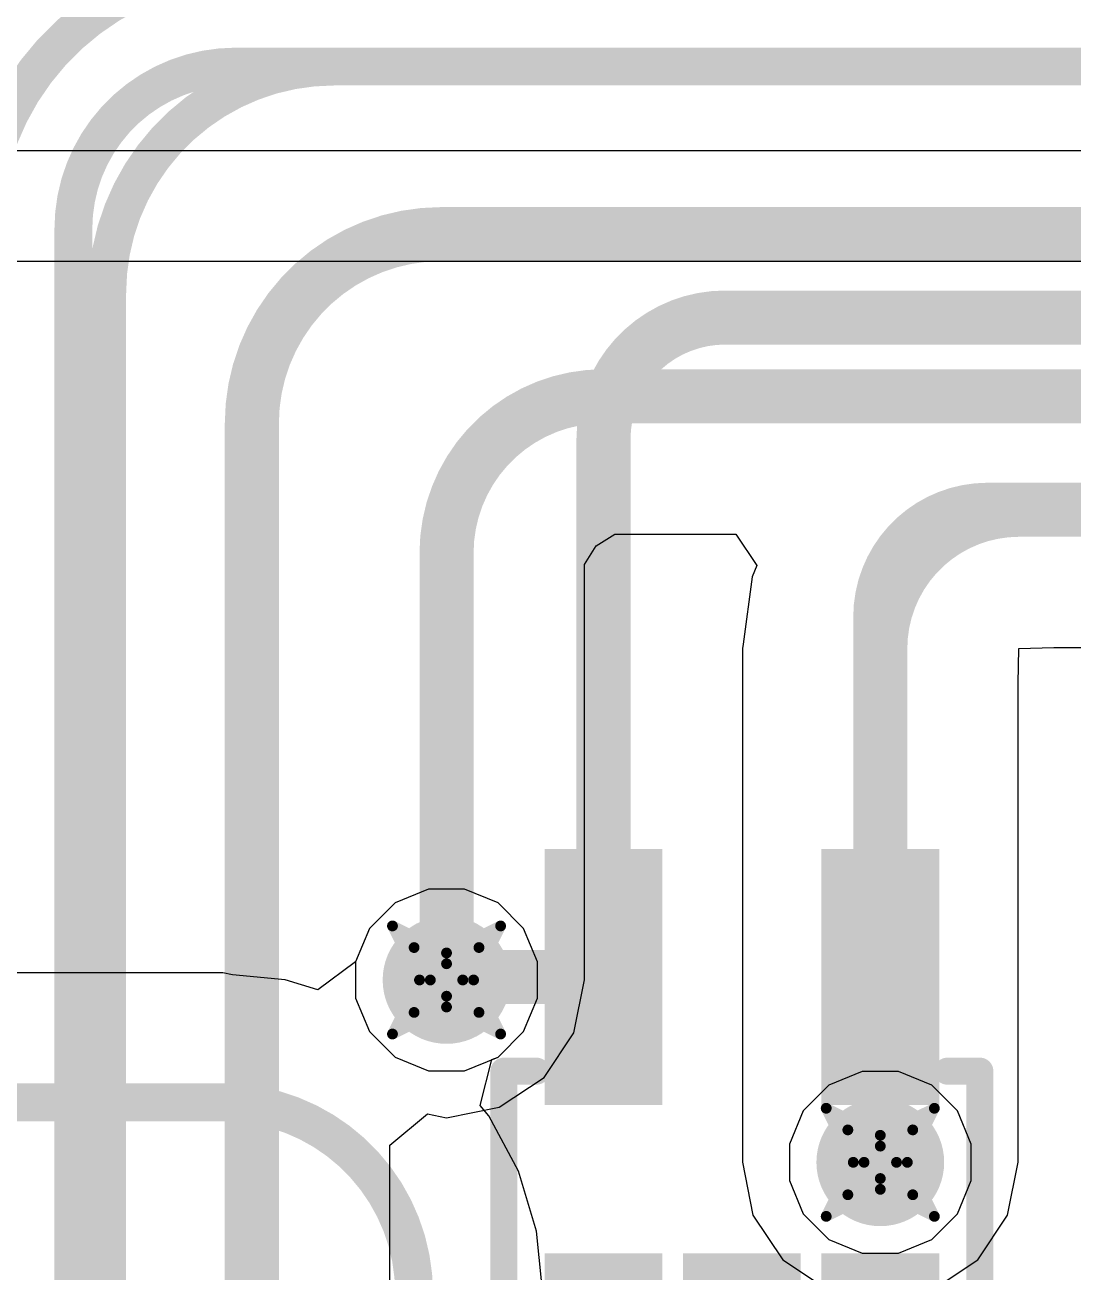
# Model space of a CAD drawing. Header units: inches. Extents: x -2 to 5376, y -4 to 5426.
# Drawn here: x 114.76 to 119.68, y 57.35 to 63.21 of the extents above; entities that cross this region are included whole.
import ezdxf

# ---------------------------------------------------------------- set-up
doc = ezdxf.new("R2010")
doc.units = ezdxf.units.IN
for name, color, linetype in [('Bottom Layer', 5, 'Continuous'), ('Drill Drawing', 1, 'Continuous'), ('Layer 1', 16, 'Continuous'), ('Layer 2', 76, 'Continuous'), ('Top Layer', 1, 'Continuous'), ('Top Overlay', 2, 'Continuous'), ('Top Paste', 8, 'Continuous'), ('Top Solder', 216, 'Continuous'), ('Via Holes', 16, 'Continuous')]:
    doc.layers.add(name, color=color, linetype=linetype)

# ---------------------------------------------------------------- blocks, each defined once
blk = doc.blocks.new('SOT_323_5_262')
at = {"layer": 'Top Layer'}
for points in [[(-1.45, 0.825), (-0.45, 0.825), (-0.45, 0.475), (-1.45, 0.475)], [(0.45, 0.825), (1.45, 0.825), (1.45, 0.475), (0.45, 0.475)], [(-1.45, 0.175), (-0.45, 0.175), (-0.45, -0.175), (-1.45, -0.175)], [(-1.45, -0.475), (-0.45, -0.475), (-0.45, -0.825), (-1.45, -0.825)], [(0.45, -0.475), (1.45, -0.475), (1.45, -0.825), (0.45, -0.825)]]:
    blk.add_hatch(color=1, dxfattribs=at).paths.add_polyline_path(points)
at = {"layer": 'Top Paste'}
for points in [[(-1.45, 0.825), (-0.45, 0.825), (-0.45, 0.475), (-1.45, 0.475)], [(0.45, 0.825), (1.45, 0.825), (1.45, 0.475), (0.45, 0.475)], [(-1.45, 0.175), (-0.45, 0.175), (-0.45, -0.175), (-1.45, -0.175)], [(-1.45, -0.475), (-0.45, -0.475), (-0.45, -0.825), (-1.45, -0.825)], [(0.45, -0.475), (1.45, -0.475), (1.45, -0.825), (0.45, -0.825)]]:
    blk.add_hatch(color=8, dxfattribs=at).paths.add_polyline_path(points)
at = {"layer": 'Top Solder'}
for points in [[(-1.5516, 0.9266), (-0.3484, 0.9266), (-0.3484, 0.3734), (-1.5516, 0.3734)], [(0.3484, 0.9266), (1.5516, 0.9266), (1.5516, 0.3734), (0.3484, 0.3734)], [(-1.5516, 0.2766), (-0.3484, 0.2766), (-0.3484, -0.2766), (-1.5516, -0.2766)], [(-1.5516, -0.3734), (-0.3484, -0.3734), (-0.3484, -0.9266), (-1.5516, -0.9266)], [(0.3484, -0.3734), (1.5516, -0.3734), (1.5516, -0.9266), (0.3484, -0.9266)]]:
    blk.add_hatch(color=216, dxfattribs=at).paths.add_polyline_path(points)
at = {"layer": 'Top Overlay'}
for points in [[(-0.5842, 1.1176, 0.127, 0.127, 0), (0.508, 1.1176, 0.127, 0.127, 0)], [(-0.5842, 1.1176, 0.127, 0.127, 0), (-0.5842, 0.9652, 0.127, 0.127, 0)], [(0.508, 1.1176, 0.127, 0.127, 0), (0.508, 0.9652, 0.127, 0.127, 0)], [(-1.7272, 0.7874, 0.127, 0.127, 0), (-1.7272, 0.5334, 0.127, 0.127, 0)], [(-1.7272, 0.7874, 0.127, 0.127, 0), (-1.6002, 0.6604, 0.127, 0.127, 0)], [(-1.6002, 0.6604, 0.127, 0.127, 0), (-1.7272, 0.5334, 0.127, 0.127, 0)], [(-0.5842, -0.9652, 0.127, 0.127, 0), (-0.5842, -1.1176, 0.127, 0.127, 0)], [(0.508, -0.9652, 0.127, 0.127, 0), (0.508, -1.1176, 0.127, 0.127, 0)], [(-0.5842, -1.1176, 0.127, 0.127, 0), (0.508, -1.1176, 0.127, 0.127, 0)]]:
    blk.add_lwpolyline(points, format="xyseb", dxfattribs=at)
for points in [[(-0.6159, 1.1176, 0.0635, 0.0635, 1), (-0.5524, 1.1176, 0.0635, 0.0635, 1)], [(-0.6159, 1.1176, 0.0635, 0.0635, 1), (-0.5524, 1.1176, 0.0635, 0.0635, 1)], [(0.4763, 1.1176, 0.0635, 0.0635, 1), (0.5398, 1.1176, 0.0635, 0.0635, 1)], [(0.4763, 1.1176, 0.0635, 0.0635, 1), (0.5398, 1.1176, 0.0635, 0.0635, 1)], [(-0.6159, 0.9652, 0.0635, 0.0635, 1), (-0.5524, 0.9652, 0.0635, 0.0635, 1)], [(0.4763, 0.9652, 0.0635, 0.0635, 1), (0.5398, 0.9652, 0.0635, 0.0635, 1)], [(-1.759, 0.7874, 0.0635, 0.0635, 1), (-1.6954, 0.7874, 0.0635, 0.0635, 1)], [(-1.759, 0.7874, 0.0635, 0.0635, 1), (-1.6954, 0.7874, 0.0635, 0.0635, 1)], [(-1.632, 0.6604, 0.0635, 0.0635, 1), (-1.5684, 0.6604, 0.0635, 0.0635, 1)], [(-1.632, 0.6604, 0.0635, 0.0635, 1), (-1.5684, 0.6604, 0.0635, 0.0635, 1)], [(-1.759, 0.5334, 0.0635, 0.0635, 1), (-1.6954, 0.5334, 0.0635, 0.0635, 1)], [(-1.759, 0.5334, 0.0635, 0.0635, 1), (-1.6954, 0.5334, 0.0635, 0.0635, 1)], [(-0.6159, -0.9652, 0.0635, 0.0635, 1), (-0.5524, -0.9652, 0.0635, 0.0635, 1)], [(0.4763, -0.9652, 0.0635, 0.0635, 1), (0.5398, -0.9652, 0.0635, 0.0635, 1)], [(-0.6159, -1.1176, 0.0635, 0.0635, 1), (-0.5524, -1.1176, 0.0635, 0.0635, 1)], [(-0.6159, -1.1176, 0.0635, 0.0635, 1), (-0.5524, -1.1176, 0.0635, 0.0635, 1)], [(0.4763, -1.1176, 0.0635, 0.0635, 1), (0.5398, -1.1176, 0.0635, 0.0635, 1)], [(0.4763, -1.1176, 0.0635, 0.0635, 1), (0.5398, -1.1176, 0.0635, 0.0635, 1)]]:
    blk.add_lwpolyline(points, format="xyseb", close=True, dxfattribs=at)

msp = doc.modelspace()

# ---------------------------------------------------------------- hatches: boundary and pattern name
at = {"layer": 'Bottom Layer'}
h = msp.add_hatch(color=5, dxfattribs=at)
edge = h.paths.add_edge_path()
edge.add_arc((116.7384, 58.7248), 0.3, 0, 360)
h = msp.add_hatch(color=5, dxfattribs=at)
edge = h.paths.add_edge_path()
edge.add_arc((118.7756, 57.8679), 0.3, 0, 360)
at = {"layer": 'Layer 1'}
h = msp.add_hatch(color=16, dxfattribs=at)
edge = h.paths.add_edge_path()
edge.add_arc((116.7384, 58.7248), 0.3, 0, 360)
h = msp.add_hatch(color=16, dxfattribs=at)
edge = h.paths.add_edge_path()
edge.add_arc((118.7756, 57.8679), 0.3, 0, 360)
at = {"layer": 'Layer 2'}
h = msp.add_hatch(color=76, dxfattribs=at)
edge = h.paths.add_edge_path()
edge.add_arc((116.7384, 58.7248), 0.3, 0, 360)
h = msp.add_hatch(color=76, dxfattribs=at)
edge = h.paths.add_edge_path()
edge.add_arc((118.7756, 57.8679), 0.3, 0, 360)
at = {"layer": 'Top Layer'}
h = msp.add_hatch(color=1, dxfattribs=at)
edge = h.paths.add_edge_path()
edge.add_arc((116.7384, 58.7248), 0.3, 0, 360)
h = msp.add_hatch(color=1, dxfattribs=at)
edge = h.paths.add_edge_path()
edge.add_arc((118.7756, 57.8679), 0.3, 0, 360)
at = {"layer": 'Via Holes'}
h = msp.add_hatch(color=7, dxfattribs=at)
edge = h.paths.add_edge_path()
edge.add_arc((116.7384, 58.7248), 0.15, 0, 360)
h = msp.add_hatch(color=7, dxfattribs=at)
edge = h.paths.add_edge_path()
edge.add_arc((118.7756, 57.8679), 0.15, 0, 360)

# ---------------------------------------------------------------- linework, layer by layer
at = {"layer": 'Bottom Layer'}
for p, q in [((117.4408, 60.7656), (117.5292, 60.8206)), ((117.5292, 60.8206), (118.0972, 60.8206)), ((118.0972, 60.8206), (118.196, 60.6727)), ((117.3858, 60.6772), (117.4408, 60.7656)), ((117.3858, 58.7248), (117.3858, 60.6772)), ((118.196, 60.6727), (118.1737, 60.6189)), ((118.1737, 60.6189), (118.1321, 60.303)), ((118.1321, 60.303), (118.1281, 60.2831)), ((118.1281, 60.2831), (118.1281, 57.8679)), ((119.423, 60.1189), (119.427, 60.2831)), ((119.427, 60.2831), (119.5913, 60.2872)), ((119.5913, 60.2872), (128.2255, 60.2872)), ((119.423, 57.8679), (119.423, 60.1189)), ((117.3366, 58.477), (117.3858, 58.7248)), ((117.1962, 58.267), (117.3366, 58.477)), ((116.9862, 58.1266), (117.1962, 58.267)), ((116.4714, 57.9492), (116.6492, 58.0951)), ((116.6492, 58.0951), (116.7384, 58.0774)), ((116.7384, 58.0774), (116.9862, 58.1266)), ((116.4714, 56.4512), (116.4714, 57.9492)), ((118.1281, 57.8679), (118.1774, 57.6202)), ((119.3737, 57.6202), (119.423, 57.8679)), ((118.1774, 57.6202), (118.3178, 57.4101)), ((119.2334, 57.4101), (119.3737, 57.6202)), ((118.3178, 57.4101), (118.5278, 57.2698)), ((119.0233, 57.2698), (119.2334, 57.4101))]:
    msp.add_line(p, q, dxfattribs=at)
for points in [[(114.5539, 62.2299, 0.1778, 0.1778, -0.414214), (115.824, 63.5, 0.1778, 0.1778, 0)], [(115.1448, 61.953, 0.1778, 0.1778, -0.414214), (116.2092, 63.0174, 0.1778, 0.1778, 0)], [(116.2092, 63.0174, 0.1778, 0.1778, 0), (136.4474, 63.0174, 0.1778, 0.1778, 0)], [(115.824, 61.341, 0.254, 0.254, -0.414214), (116.713, 62.23, 0.254, 0.254, 0)], [(116.713, 62.23, 0.254, 0.254, 0), (130.0147, 62.23, 0.254, 0.254, 0)], [(115.1448, 36.4678, 0.1778, 0.1778, 0), (115.1448, 61.953, 0.1778, 0.1778, 0)], [(116.7384, 60.7314, 0.254, 0.254, -0.414214), (117.475, 61.468, 0.254, 0.254, 0)], [(117.475, 61.468, 0.254, 0.254, 0), (128.524, 61.468, 0.254, 0.254, 0)], [(115.824, 56.261, 0.254, 0.254, 0), (115.824, 61.341, 0.254, 0.254, 0)], [(118.7756, 60.2831, 0.254, 0.254, -0.414214), (119.4271, 60.9346, 0.254, 0.254, 0)], [(119.4271, 60.9346, 0.254, 0.254, 0), (128.2954, 60.9346, 0.254, 0.254, 0)], [(116.7384, 58.7248, 0.254, 0.254, 0), (116.7384, 60.7314, 0.254, 0.254, 0)], [(118.7756, 57.8679, 0.254, 0.254, 0), (118.7756, 60.2831, 0.254, 0.254, 0)]]:
    msp.add_lwpolyline(points, format="xyseb", dxfattribs=at)
for points in [[(116.1647, 63.0174, 0.0889, 0.0889, 1), (116.2536, 63.0174, 0.0889, 0.0889, 1)], [(116.1647, 63.0174, 0.0889, 0.0889, 1), (116.2536, 63.0174, 0.0889, 0.0889, 1)], [(116.6495, 62.23, 0.127, 0.127, 1), (116.7765, 62.23, 0.127, 0.127, 1)], [(116.6495, 62.23, 0.127, 0.127, 1), (116.7765, 62.23, 0.127, 0.127, 1)], [(115.1003, 61.953, 0.0889, 0.0889, 1), (115.1892, 61.953, 0.0889, 0.0889, 1)], [(115.1003, 61.953, 0.0889, 0.0889, 1), (115.1892, 61.953, 0.0889, 0.0889, 1)], [(117.4115, 61.468, 0.127, 0.127, 1), (117.5385, 61.468, 0.127, 0.127, 1)], [(117.4115, 61.468, 0.127, 0.127, 1), (117.5385, 61.468, 0.127, 0.127, 1)], [(115.7605, 61.341, 0.127, 0.127, 1), (115.8875, 61.341, 0.127, 0.127, 1)], [(115.7605, 61.341, 0.127, 0.127, 1), (115.8875, 61.341, 0.127, 0.127, 1)], [(119.3636, 60.9346, 0.127, 0.127, 1), (119.4906, 60.9346, 0.127, 0.127, 1)], [(119.3636, 60.9346, 0.127, 0.127, 1), (119.4906, 60.9346, 0.127, 0.127, 1)], [(116.6749, 60.7314, 0.127, 0.127, 1), (116.8019, 60.7314, 0.127, 0.127, 1)], [(116.6749, 60.7314, 0.127, 0.127, 1), (116.8019, 60.7314, 0.127, 0.127, 1)], [(118.7121, 60.2831, 0.127, 0.127, 1), (118.8391, 60.2831, 0.127, 0.127, 1)], [(118.7121, 60.2831, 0.127, 0.127, 1), (118.8391, 60.2831, 0.127, 0.127, 1)], [(116.6749, 58.7248, 0.127, 0.127, 1), (116.8019, 58.7248, 0.127, 0.127, 1)], [(118.7121, 57.8679, 0.127, 0.127, 1), (118.8391, 57.8679, 0.127, 0.127, 1)]]:
    msp.add_lwpolyline(points, format="xyseb", close=True, dxfattribs=at)
at = {"layer": 'Drill Drawing'}
for points in [[(116.4844, 58.9788, 0.0508, 0.0508, 0), (116.7384, 58.8518, 0.0508, 0.0508, 0)], [(116.4844, 58.9788, 0.0508, 0.0508, 0), (116.6114, 58.7248, 0.0508, 0.0508, 0)], [(116.7384, 58.8518, 0.0508, 0.0508, 0), (116.9924, 58.9788, 0.0508, 0.0508, 0)], [(116.8654, 58.7248, 0.0508, 0.0508, 0), (116.9924, 58.9788, 0.0508, 0.0508, 0)], [(116.586, 58.8772, 0.0508, 0.0508, 0), (116.7384, 58.801, 0.0508, 0.0508, 0)], [(116.586, 58.8772, 0.0508, 0.0508, 0), (116.6622, 58.7248, 0.0508, 0.0508, 0)], [(116.7384, 58.801, 0.0508, 0.0508, 0), (116.8908, 58.8772, 0.0508, 0.0508, 0)], [(116.8146, 58.7248, 0.0508, 0.0508, 0), (116.8908, 58.8772, 0.0508, 0.0508, 0)], [(116.4844, 58.4708, 0.0508, 0.0508, 0), (116.6114, 58.7248, 0.0508, 0.0508, 0)], [(116.586, 58.5724, 0.0508, 0.0508, 0), (116.6622, 58.7248, 0.0508, 0.0508, 0)], [(116.8146, 58.7248, 0.0508, 0.0508, 0), (116.8908, 58.5724, 0.0508, 0.0508, 0)], [(116.8654, 58.7248, 0.0508, 0.0508, 0), (116.9924, 58.4708, 0.0508, 0.0508, 0)], [(116.586, 58.5724, 0.0508, 0.0508, 0), (116.7384, 58.6486, 0.0508, 0.0508, 0)], [(116.7384, 58.6486, 0.0508, 0.0508, 0), (116.8908, 58.5724, 0.0508, 0.0508, 0)], [(116.4844, 58.4708, 0.0508, 0.0508, 0), (116.7384, 58.5978, 0.0508, 0.0508, 0)], [(116.7384, 58.5978, 0.0508, 0.0508, 0), (116.9924, 58.4708, 0.0508, 0.0508, 0)], [(118.5216, 58.1219, 0.0508, 0.0508, 0), (118.7756, 57.9949, 0.0508, 0.0508, 0)], [(118.5216, 58.1219, 0.0508, 0.0508, 0), (118.6486, 57.8679, 0.0508, 0.0508, 0)], [(118.7756, 57.9949, 0.0508, 0.0508, 0), (119.0296, 58.1219, 0.0508, 0.0508, 0)], [(118.9026, 57.8679, 0.0508, 0.0508, 0), (119.0296, 58.1219, 0.0508, 0.0508, 0)], [(118.6232, 58.0203, 0.0508, 0.0508, 0), (118.7756, 57.9441, 0.0508, 0.0508, 0)], [(118.6232, 58.0203, 0.0508, 0.0508, 0), (118.6994, 57.8679, 0.0508, 0.0508, 0)], [(118.7756, 57.9441, 0.0508, 0.0508, 0), (118.928, 58.0203, 0.0508, 0.0508, 0)], [(118.8518, 57.8679, 0.0508, 0.0508, 0), (118.928, 58.0203, 0.0508, 0.0508, 0)], [(118.5216, 57.6139, 0.0508, 0.0508, 0), (118.6486, 57.8679, 0.0508, 0.0508, 0)], [(118.6232, 57.7155, 0.0508, 0.0508, 0), (118.6994, 57.8679, 0.0508, 0.0508, 0)], [(118.8518, 57.8679, 0.0508, 0.0508, 0), (118.928, 57.7155, 0.0508, 0.0508, 0)], [(118.9026, 57.8679, 0.0508, 0.0508, 0), (119.0296, 57.6139, 0.0508, 0.0508, 0)], [(118.6232, 57.7155, 0.0508, 0.0508, 0), (118.7756, 57.7917, 0.0508, 0.0508, 0)], [(118.7756, 57.7917, 0.0508, 0.0508, 0), (118.928, 57.7155, 0.0508, 0.0508, 0)], [(118.5216, 57.6139, 0.0508, 0.0508, 0), (118.7756, 57.7409, 0.0508, 0.0508, 0)], [(118.7756, 57.7409, 0.0508, 0.0508, 0), (119.0296, 57.6139, 0.0508, 0.0508, 0)]]:
    msp.add_lwpolyline(points, format="xyseb", dxfattribs=at)
for points in [[(116.4717, 58.9788, 0.0254, 0.0254, 1), (116.4971, 58.9788, 0.0254, 0.0254, 1)], [(116.4717, 58.9788, 0.0254, 0.0254, 1), (116.4971, 58.9788, 0.0254, 0.0254, 1)], [(116.9797, 58.9788, 0.0254, 0.0254, 1), (117.0051, 58.9788, 0.0254, 0.0254, 1)], [(116.9797, 58.9788, 0.0254, 0.0254, 1), (117.0051, 58.9788, 0.0254, 0.0254, 1)], [(116.5733, 58.8772, 0.0254, 0.0254, 1), (116.5987, 58.8772, 0.0254, 0.0254, 1)], [(116.5733, 58.8772, 0.0254, 0.0254, 1), (116.5987, 58.8772, 0.0254, 0.0254, 1)], [(116.8781, 58.8772, 0.0254, 0.0254, 1), (116.9035, 58.8772, 0.0254, 0.0254, 1)], [(116.8781, 58.8772, 0.0254, 0.0254, 1), (116.9035, 58.8772, 0.0254, 0.0254, 1)], [(116.7257, 58.8518, 0.0254, 0.0254, 1), (116.7511, 58.8518, 0.0254, 0.0254, 1)], [(116.7257, 58.8518, 0.0254, 0.0254, 1), (116.7511, 58.8518, 0.0254, 0.0254, 1)], [(116.7257, 58.801, 0.0254, 0.0254, 1), (116.7511, 58.801, 0.0254, 0.0254, 1)], [(116.7257, 58.801, 0.0254, 0.0254, 1), (116.7511, 58.801, 0.0254, 0.0254, 1)], [(116.5987, 58.7248, 0.0254, 0.0254, 1), (116.6241, 58.7248, 0.0254, 0.0254, 1)], [(116.5987, 58.7248, 0.0254, 0.0254, 1), (116.6241, 58.7248, 0.0254, 0.0254, 1)], [(116.6495, 58.7248, 0.0254, 0.0254, 1), (116.6749, 58.7248, 0.0254, 0.0254, 1)], [(116.6495, 58.7248, 0.0254, 0.0254, 1), (116.6749, 58.7248, 0.0254, 0.0254, 1)], [(116.8019, 58.7248, 0.0254, 0.0254, 1), (116.8273, 58.7248, 0.0254, 0.0254, 1)], [(116.8019, 58.7248, 0.0254, 0.0254, 1), (116.8273, 58.7248, 0.0254, 0.0254, 1)], [(116.8527, 58.7248, 0.0254, 0.0254, 1), (116.8781, 58.7248, 0.0254, 0.0254, 1)], [(116.8527, 58.7248, 0.0254, 0.0254, 1), (116.8781, 58.7248, 0.0254, 0.0254, 1)], [(116.7257, 58.6486, 0.0254, 0.0254, 1), (116.7511, 58.6486, 0.0254, 0.0254, 1)], [(116.7257, 58.6486, 0.0254, 0.0254, 1), (116.7511, 58.6486, 0.0254, 0.0254, 1)], [(116.7257, 58.5978, 0.0254, 0.0254, 1), (116.7511, 58.5978, 0.0254, 0.0254, 1)], [(116.7257, 58.5978, 0.0254, 0.0254, 1), (116.7511, 58.5978, 0.0254, 0.0254, 1)], [(116.5733, 58.5724, 0.0254, 0.0254, 1), (116.5987, 58.5724, 0.0254, 0.0254, 1)], [(116.5733, 58.5724, 0.0254, 0.0254, 1), (116.5987, 58.5724, 0.0254, 0.0254, 1)], [(116.8781, 58.5724, 0.0254, 0.0254, 1), (116.9035, 58.5724, 0.0254, 0.0254, 1)], [(116.8781, 58.5724, 0.0254, 0.0254, 1), (116.9035, 58.5724, 0.0254, 0.0254, 1)], [(116.4717, 58.4708, 0.0254, 0.0254, 1), (116.4971, 58.4708, 0.0254, 0.0254, 1)], [(116.4717, 58.4708, 0.0254, 0.0254, 1), (116.4971, 58.4708, 0.0254, 0.0254, 1)], [(116.9797, 58.4708, 0.0254, 0.0254, 1), (117.0051, 58.4708, 0.0254, 0.0254, 1)], [(116.9797, 58.4708, 0.0254, 0.0254, 1), (117.0051, 58.4708, 0.0254, 0.0254, 1)], [(118.5089, 58.1219, 0.0254, 0.0254, 1), (118.5343, 58.1219, 0.0254, 0.0254, 1)], [(118.5089, 58.1219, 0.0254, 0.0254, 1), (118.5343, 58.1219, 0.0254, 0.0254, 1)], [(119.0169, 58.1219, 0.0254, 0.0254, 1), (119.0423, 58.1219, 0.0254, 0.0254, 1)], [(119.0169, 58.1219, 0.0254, 0.0254, 1), (119.0423, 58.1219, 0.0254, 0.0254, 1)], [(118.6105, 58.0203, 0.0254, 0.0254, 1), (118.6359, 58.0203, 0.0254, 0.0254, 1)], [(118.6105, 58.0203, 0.0254, 0.0254, 1), (118.6359, 58.0203, 0.0254, 0.0254, 1)], [(118.9153, 58.0203, 0.0254, 0.0254, 1), (118.9407, 58.0203, 0.0254, 0.0254, 1)], [(118.9153, 58.0203, 0.0254, 0.0254, 1), (118.9407, 58.0203, 0.0254, 0.0254, 1)], [(118.7629, 57.9949, 0.0254, 0.0254, 1), (118.7883, 57.9949, 0.0254, 0.0254, 1)], [(118.7629, 57.9949, 0.0254, 0.0254, 1), (118.7883, 57.9949, 0.0254, 0.0254, 1)], [(118.7629, 57.9441, 0.0254, 0.0254, 1), (118.7883, 57.9441, 0.0254, 0.0254, 1)], [(118.7629, 57.9441, 0.0254, 0.0254, 1), (118.7883, 57.9441, 0.0254, 0.0254, 1)], [(118.6359, 57.8679, 0.0254, 0.0254, 1), (118.6613, 57.8679, 0.0254, 0.0254, 1)], [(118.6359, 57.8679, 0.0254, 0.0254, 1), (118.6613, 57.8679, 0.0254, 0.0254, 1)], [(118.6867, 57.8679, 0.0254, 0.0254, 1), (118.7121, 57.8679, 0.0254, 0.0254, 1)], [(118.6867, 57.8679, 0.0254, 0.0254, 1), (118.7121, 57.8679, 0.0254, 0.0254, 1)], [(118.8391, 57.8679, 0.0254, 0.0254, 1), (118.8645, 57.8679, 0.0254, 0.0254, 1)], [(118.8391, 57.8679, 0.0254, 0.0254, 1), (118.8645, 57.8679, 0.0254, 0.0254, 1)], [(118.8899, 57.8679, 0.0254, 0.0254, 1), (118.9153, 57.8679, 0.0254, 0.0254, 1)], [(118.8899, 57.8679, 0.0254, 0.0254, 1), (118.9153, 57.8679, 0.0254, 0.0254, 1)], [(118.7629, 57.7917, 0.0254, 0.0254, 1), (118.7883, 57.7917, 0.0254, 0.0254, 1)], [(118.7629, 57.7917, 0.0254, 0.0254, 1), (118.7883, 57.7917, 0.0254, 0.0254, 1)], [(118.6105, 57.7155, 0.0254, 0.0254, 1), (118.6359, 57.7155, 0.0254, 0.0254, 1)], [(118.6105, 57.7155, 0.0254, 0.0254, 1), (118.6359, 57.7155, 0.0254, 0.0254, 1)], [(118.7629, 57.7409, 0.0254, 0.0254, 1), (118.7883, 57.7409, 0.0254, 0.0254, 1)], [(118.7629, 57.7409, 0.0254, 0.0254, 1), (118.7883, 57.7409, 0.0254, 0.0254, 1)], [(118.9153, 57.7155, 0.0254, 0.0254, 1), (118.9407, 57.7155, 0.0254, 0.0254, 1)], [(118.9153, 57.7155, 0.0254, 0.0254, 1), (118.9407, 57.7155, 0.0254, 0.0254, 1)], [(118.5089, 57.6139, 0.0254, 0.0254, 1), (118.5343, 57.6139, 0.0254, 0.0254, 1)], [(118.5089, 57.6139, 0.0254, 0.0254, 1), (118.5343, 57.6139, 0.0254, 0.0254, 1)], [(119.0169, 57.6139, 0.0254, 0.0254, 1), (119.0423, 57.6139, 0.0254, 0.0254, 1)], [(119.0169, 57.6139, 0.0254, 0.0254, 1), (119.0423, 57.6139, 0.0254, 0.0254, 1)]]:
    msp.add_lwpolyline(points, format="xyseb", close=True, dxfattribs=at)
at = {"layer": 'Layer 1'}
for p, q in [((116.6535, 59.1518), (116.4965, 59.0868)), ((116.8233, 59.1518), (116.6535, 59.1518)), ((116.9803, 59.0868), (116.8233, 59.1518)), ((116.4965, 59.0868), (116.3764, 58.9667)), ((117.1004, 58.9667), (116.9803, 59.0868)), ((116.3764, 58.9667), (116.3114, 58.8097)), ((117.1654, 58.8097), (117.1004, 58.9667)), ((116.3114, 58.8097), (116.3114, 58.6399)), ((117.1654, 58.6399), (117.1654, 58.8097)), ((116.3114, 58.6399), (116.3764, 58.4829)), ((117.1004, 58.4829), (117.1654, 58.6399)), ((116.3764, 58.4829), (116.4965, 58.3628)), ((116.9803, 58.3628), (117.1004, 58.4829)), ((116.4965, 58.3628), (116.6535, 58.2978)), ((116.8233, 58.2978), (116.9803, 58.3628)), ((116.6535, 58.2978), (116.8233, 58.2978)), ((118.6906, 58.2949), (118.5337, 58.2299)), ((118.8605, 58.2949), (118.6906, 58.2949)), ((119.0174, 58.2299), (118.8605, 58.2949)), ((118.5337, 58.2299), (118.4136, 58.1098)), ((119.1376, 58.1098), (119.0174, 58.2299)), ((118.4136, 58.1098), (118.3486, 57.9529)), ((119.2026, 57.9529), (119.1376, 58.1098)), ((118.3486, 57.9529), (118.3486, 57.783)), ((119.2026, 57.783), (119.2026, 57.9529)), ((118.3486, 57.783), (118.4136, 57.626)), ((119.1376, 57.626), (119.2026, 57.783)), ((118.4136, 57.626), (118.5337, 57.5059)), ((119.0174, 57.5059), (119.1376, 57.626)), ((118.5337, 57.5059), (118.6906, 57.4409)), ((118.8605, 57.4409), (119.0174, 57.5059)), ((118.6906, 57.4409), (118.8605, 57.4409))]:
    msp.add_line(p, q, dxfattribs=at)
at = {"layer": 'Layer 2'}
for p, q in [((128.3308, 62.621), (114.0694, 62.621)), ((114.0694, 62.103), (128.3308, 62.103)), ((116.6535, 59.1518), (116.4965, 59.0868)), ((116.8233, 59.1518), (116.6535, 59.1518)), ((116.9803, 59.0868), (116.8233, 59.1518)), ((116.4965, 59.0868), (116.3764, 58.9667)), ((117.1004, 58.9667), (116.9803, 59.0868)), ((116.3764, 58.9667), (116.3114, 58.8097)), ((117.1654, 58.8097), (117.1004, 58.9667)), ((116.3114, 58.8097), (116.1336, 58.6789)), ((117.1654, 58.6399), (117.1654, 58.8097)), ((115.688, 58.7585), (112.5505, 58.7585)), ((115.7324, 58.7497), (115.688, 58.7585)), ((115.981, 58.7252), (115.7324, 58.7497)), ((116.1336, 58.6789), (115.981, 58.7252)), ((117.1004, 58.4829), (117.1654, 58.6399)), ((116.9803, 58.3628), (117.1004, 58.4829)), ((116.8966, 58.1357), (116.9504, 58.3504)), ((116.9504, 58.3504), (116.9803, 58.3628)), ((118.6906, 58.2949), (118.5337, 58.2299)), ((118.8605, 58.2949), (118.6906, 58.2949)), ((119.0174, 58.2299), (118.8605, 58.2949)), ((118.5337, 58.2299), (118.4136, 58.1098)), ((119.1376, 58.1098), (119.0174, 58.2299)), ((116.937, 58.0865), (116.8966, 58.1357)), ((117.0758, 57.8268), (116.937, 58.0865)), ((118.4136, 58.1098), (118.3486, 57.9529)), ((119.2026, 57.9529), (119.1376, 58.1098)), ((118.3486, 57.9529), (118.3486, 57.783)), ((119.2026, 57.783), (119.2026, 57.9529)), ((117.1613, 57.545), (117.0758, 57.8268)), ((118.3486, 57.783), (118.4136, 57.626)), ((119.1376, 57.626), (119.2026, 57.783)), ((118.4136, 57.626), (118.5337, 57.5059)), ((119.0174, 57.5059), (119.1376, 57.626)), ((117.1858, 57.2963), (117.1613, 57.545)), ((118.5337, 57.5059), (118.6906, 57.4409)), ((118.8605, 57.4409), (119.0174, 57.5059)), ((118.6906, 57.4409), (118.8605, 57.4409))]:
    msp.add_line(p, q, dxfattribs=at)
for points in [[(110.3122, 58.1499, 0.1778, 0.1778, 0), (115.688, 58.1499, 0.1778, 0.1778, 0)], [(115.688, 58.1499, 0.1778, 0.1778, -0.414214), (116.586, 57.2519, 0.1778, 0.1778, 0)]]:
    msp.add_lwpolyline(points, format="xyseb", dxfattribs=at)
msp.add_lwpolyline([(115.6435, 58.1499, 0.0889, 0.0889, 1), (115.7324, 58.1499, 0.0889, 0.0889, 1)], format="xyseb", close=True, dxfattribs=at)
msp.add_lwpolyline([(115.6435, 58.1499, 0.0889, 0.0889, 1), (115.7324, 58.1499, 0.0889, 0.0889, 1)], format="xyseb", close=True, dxfattribs=at)
at = {"layer": 'Top Layer'}
for points in [[(114.9858, 62.2554, 0.1778, 0.1778, -0.414214), (115.7478, 63.0174, 0.1778, 0.1778, 0)], [(115.7478, 63.0174, 0.1778, 0.1778, 0), (128.3208, 63.0174, 0.1778, 0.1778, 0)], [(114.9858, 56.5689, 0.1778, 0.1778, 0), (114.9858, 62.2554, 0.1778, 0.1778, 0)], [(117.4756, 61.2675, 0.254, 0.254, -0.414214), (118.046, 61.8379, 0.254, 0.254, 0)], [(118.046, 61.8379, 0.254, 0.254, 0), (128.0196, 61.8379, 0.254, 0.254, 0)], [(117.4756, 58.7383, 0.254, 0.254, 0), (117.4756, 61.2675, 0.254, 0.254, 0)], [(118.7756, 60.4313, 0.254, 0.254, -0.414214), (119.2788, 60.9346, 0.254, 0.254, 0)], [(119.2788, 60.9346, 0.254, 0.254, 0), (124.0703, 60.9346, 0.254, 0.254, 0)], [(118.7756, 58.7383, 0.254, 0.254, 0), (118.7756, 60.4313, 0.254, 0.254, 0)], [(116.7384, 58.7383, 0.254, 0.254, 0), (117.4756, 58.7383, 0.254, 0.254, 0)], [(116.7384, 58.7248, 0.254, 0.254, 0), (116.7384, 58.7383, 0.254, 0.254, 0)], [(118.7756, 57.8679, 0.254, 0.254, 0), (118.7756, 58.7383, 0.254, 0.254, 0)]]:
    msp.add_lwpolyline(points, format="xyseb", dxfattribs=at)
for points in [[(115.7034, 63.0174, 0.0889, 0.0889, 1), (115.7922, 63.0174, 0.0889, 0.0889, 1)], [(115.7034, 63.0174, 0.0889, 0.0889, 1), (115.7922, 63.0174, 0.0889, 0.0889, 1)], [(114.9413, 62.2554, 0.0889, 0.0889, 1), (115.0302, 62.2554, 0.0889, 0.0889, 1)], [(114.9413, 62.2554, 0.0889, 0.0889, 1), (115.0302, 62.2554, 0.0889, 0.0889, 1)], [(117.9825, 61.8379, 0.127, 0.127, 1), (118.1095, 61.8379, 0.127, 0.127, 1)], [(117.9825, 61.8379, 0.127, 0.127, 1), (118.1095, 61.8379, 0.127, 0.127, 1)], [(117.4121, 61.2675, 0.127, 0.127, 1), (117.5391, 61.2675, 0.127, 0.127, 1)], [(117.4121, 61.2675, 0.127, 0.127, 1), (117.5391, 61.2675, 0.127, 0.127, 1)], [(119.2153, 60.9346, 0.127, 0.127, 1), (119.3423, 60.9346, 0.127, 0.127, 1)], [(119.2153, 60.9346, 0.127, 0.127, 1), (119.3423, 60.9346, 0.127, 0.127, 1)], [(118.7121, 60.4313, 0.127, 0.127, 1), (118.8391, 60.4313, 0.127, 0.127, 1)], [(118.7121, 60.4313, 0.127, 0.127, 1), (118.8391, 60.4313, 0.127, 0.127, 1)], [(116.6749, 58.7383, 0.127, 0.127, 1), (116.8019, 58.7383, 0.127, 0.127, 1)], [(116.6749, 58.7383, 0.127, 0.127, 1), (116.8019, 58.7383, 0.127, 0.127, 1)], [(116.6749, 58.7248, 0.127, 0.127, 1), (116.8019, 58.7248, 0.127, 0.127, 1)], [(117.4121, 58.7383, 0.127, 0.127, 1), (117.5391, 58.7383, 0.127, 0.127, 1)], [(117.4121, 58.7383, 0.127, 0.127, 1), (117.5391, 58.7383, 0.127, 0.127, 1)], [(118.7121, 58.7383, 0.127, 0.127, 1), (118.8391, 58.7383, 0.127, 0.127, 1)], [(118.7121, 58.7383, 0.127, 0.127, 1), (118.8391, 58.7383, 0.127, 0.127, 1)], [(118.7121, 57.8679, 0.127, 0.127, 1), (118.8391, 57.8679, 0.127, 0.127, 1)]]:
    msp.add_lwpolyline(points, format="xyseb", close=True, dxfattribs=at)

# ---------------------------------------------------------------- block references
at = {"rotation": 90}
msp.add_blockref('SOT_323_5_262', (118.1256, 57.7883), dxfattribs=at)

doc.saveas('drawing.dxf')
